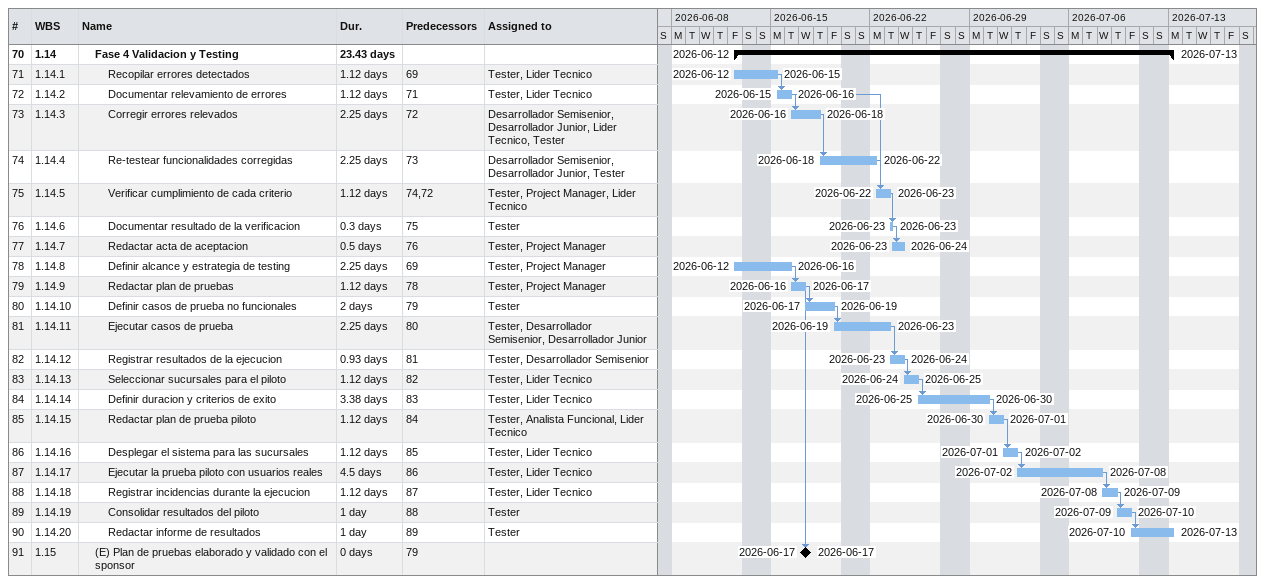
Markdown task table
| ID | WBS | Task | Duration | Start | Finish | Predecessors | Resources |
|---|---|---|---|---|---|---|---|
| 70 | 1.14 | **Fase 4 Validacion y Testing** | 23.43d | 2026-06-12 | 2026-07-13 |  |  |
| 71 | 1.14.1 | Recopilar errores detectados | 1.12d | 2026-06-12 | 2026-06-15 | 69 | Tester, Lider Tecnico |
| 72 | 1.14.2 | Documentar relevamiento de errores | 1.12d | 2026-06-15 | 2026-06-16 | 71 | Tester, Lider Tecnico |
| 73 | 1.14.3 | Corregir errores relevados | 2.25d | 2026-06-16 | 2026-06-18 | 72 | Desarrollador Semisenior, Desarrollador Junior, Lider Tecnico, Tester |
| 74 | 1.14.4 | Re-testear funcionalidades corregidas | 2.25d | 2026-06-18 | 2026-06-22 | 73 | Desarrollador Semisenior, Desarrollador Junior, Tester |
| 75 | 1.14.5 | Verificar cumplimiento de cada criterio | 1.12d | 2026-06-22 | 2026-06-23 | 74, 72 | Tester, Project Manager, Lider Tecnico |
| 76 | 1.14.6 | Documentar resultado de la verificacion | 0.3d | 2026-06-23 | 2026-06-23 | 75 | Tester |
| 77 | 1.14.7 | Redactar acta de aceptacion | 0.5d | 2026-06-23 | 2026-06-24 | 76 | Tester, Project Manager |
| 78 | 1.14.8 | Definir alcance y estrategia de testing | 2.25d | 2026-06-12 | 2026-06-16 | 69 | Tester, Project Manager |
| 79 | 1.14.9 | Redactar plan de pruebas | 1.12d | 2026-06-16 | 2026-06-17 | 78 | Tester, Project Manager |
| 80 | 1.14.10 | Definir casos de prueba no funcionales | 2d | 2026-06-17 | 2026-06-19 | 79 | Tester |
| 81 | 1.14.11 | Ejecutar casos de prueba | 2.25d | 2026-06-19 | 2026-06-23 | 80 | Tester, Desarrollador Semisenior, Desarrollador Junior |
| 82 | 1.14.12 | Registrar resultados de la ejecucion | 0.93d | 2026-06-23 | 2026-06-24 | 81 | Tester, Desarrollador Semisenior |
| 83 | 1.14.13 | Seleccionar sucursales para el piloto | 1.12d | 2026-06-24 | 2026-06-25 | 82 | Tester, Lider Tecnico |
| 84 | 1.14.14 | Definir duracion y criterios de exito | 3.38d | 2026-06-25 | 2026-06-30 | 83 | Tester, Lider Tecnico |
| 85 | 1.14.15 | Redactar plan de prueba piloto | 1.12d | 2026-06-30 | 2026-07-01 | 84 | Tester, Analista Funcional, Lider Tecnico |
| 86 | 1.14.16 | Desplegar el sistema para las sucursales | 1.12d | 2026-07-01 | 2026-07-02 | 85 | Tester, Lider Tecnico |
| 87 | 1.14.17 | Ejecutar la prueba piloto con usuarios reales | 4.5d | 2026-07-02 | 2026-07-08 | 86 | Tester, Lider Tecnico |
| 88 | 1.14.18 | Registrar incidencias durante la ejecucion | 1.12d | 2026-07-08 | 2026-07-09 | 87 | Tester, Lider Tecnico |
| 89 | 1.14.19 | Consolidar resultados del piloto | 1d | 2026-07-09 | 2026-07-10 | 88 | Tester |
| 90 | 1.14.20 | Redactar informe de resultados | 1d | 2026-07-10 | 2026-07-13 | 89 | Tester |
| 91 | 1.15 | (E) Plan de pruebas elaborado y validado con el sponsor | 0d | 2026-06-17 | 2026-06-17 | 79 |  |
